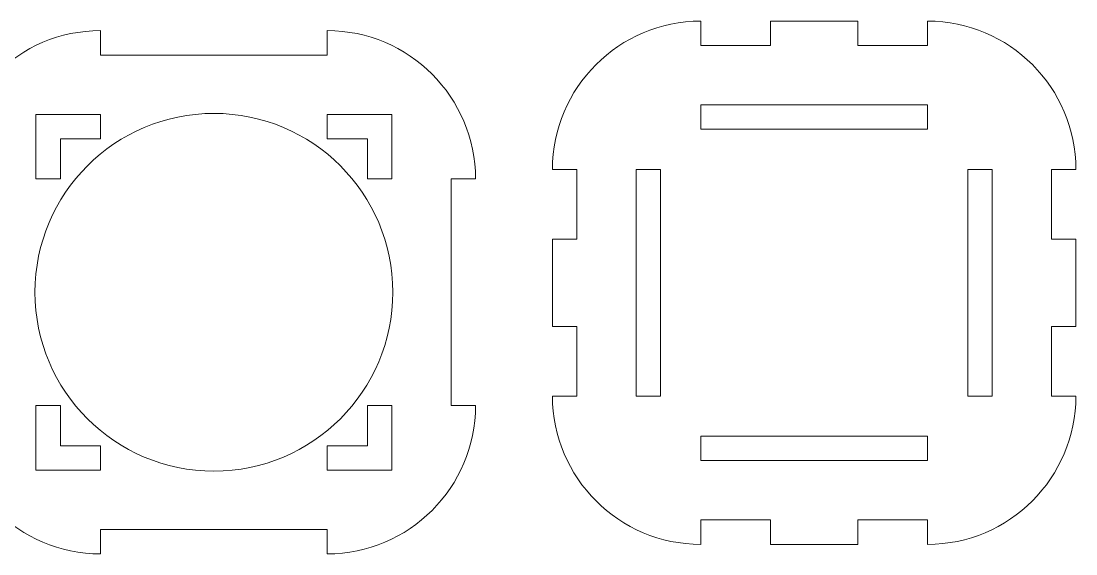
# Model space of a CAD drawing. Header units: centimetres. Extents: x -68 to 56, y -15 to 83.
# Drawn here: x 9.97 to 22.06, y -14.57 to -8.46 of the extents above; entities that cross this region are included whole.
import ezdxf

# ---------------------------------------------------------------- set-up
doc = ezdxf.new("R2010")
doc.units = ezdxf.units.CM
doc.header["$MEASUREMENT"] = 0
doc.layers.add('Layer 1', color=7, linetype='Continuous')

msp = doc.modelspace()

# ---------------------------------------------------------------- linework, layer by layer
at = {"layer": 'Layer 1', "color": 250, "lineweight": 20}
for points, knots in [([(22.06431, -10.95673), (22.06431, -10.95673), (21.78431, -10.95673), (21.78431, -10.95673), (21.78431, -10.95673), (21.78431, -10.95673), (21.78431, -10.15673), (21.78431, -10.15673), (21.78431, -10.15673), (21.78431, -10.15673), (22.06431, -10.15673), (22.06431, -10.15673), (22.06431, -10.15673), (22.06431, -9.22173), (21.29931, -8.45673), (20.36431, -8.45673), (20.36431, -8.45673), (20.36431, -8.45673), (20.36431, -8.73673), (20.36431, -8.73673), (20.36431, -8.73673), (20.36431, -8.73673), (19.56431, -8.73673), (19.56431, -8.73673), (19.56431, -8.73673), (19.56431, -8.73673), (19.56431, -8.45673), (19.56431, -8.45673), (19.56431, -8.45673), (19.56431, -8.45673), (18.56431, -8.45673), (18.56431, -8.45673), (18.56431, -8.45673), (18.56431, -8.45673), (18.56431, -8.73673), (18.56431, -8.73673), (18.56431, -8.73673), (18.56431, -8.73673), (17.76431, -8.73673), (17.76431, -8.73673), (17.76431, -8.73673), (17.76431, -8.73673), (17.76431, -8.45673), (17.76431, -8.45673), (17.76431, -8.45673), (16.82931, -8.45673), (16.06431, -9.22173), (16.06431, -10.15673), (16.06431, -10.15673), (16.06431, -10.15673), (16.34431, -10.15673), (16.34431, -10.15673), (16.34431, -10.15673), (16.34431, -10.15673), (16.34431, -10.95673), (16.34431, -10.95673), (16.34431, -10.95673), (16.34431, -10.95673), (16.06431, -10.95673), (16.06431, -10.95673), (16.06431, -10.95673), (16.06431, -10.95673), (16.06431, -11.95673), (16.06431, -11.95673), (16.06431, -11.95673), (16.06431, -11.95673), (16.34431, -11.95673), (16.34431, -11.95673), (16.34431, -11.95673), (16.34431, -11.95673), (16.34431, -12.75673), (16.34431, -12.75673), (16.34431, -12.75673), (16.34431, -12.75673), (16.06431, -12.75673), (16.06431, -12.75673), (16.06431, -12.75673), (16.06431, -13.69173), (16.82931, -14.45673), (17.76431, -14.45673), (17.76431, -14.45673), (17.76431, -14.45673), (17.76431, -14.17673), (17.76431, -14.17673), (17.76431, -14.17673), (17.76431, -14.17673), (18.56431, -14.17673), (18.56431, -14.17673), (18.56431, -14.17673), (18.56431, -14.17673), (18.56431, -14.45673), (18.56431, -14.45673), (18.56431, -14.45673), (18.56431, -14.45673), (19.56431, -14.45673), (19.56431, -14.45673), (19.56431, -14.45673), (19.56431, -14.45673), (19.56431, -14.17673), (19.56431, -14.17673), (19.56431, -14.17673), (19.56431, -14.17673), (20.36431, -14.17673), (20.36431, -14.17673), (20.36431, -14.17673), (20.36431, -14.17673), (20.36431, -14.45673), (20.36431, -14.45673), (20.36431, -14.45673), (21.29931, -14.45673), (22.06431, -13.69173), (22.06431, -12.75673), (22.06431, -12.75673), (22.06431, -12.75673), (21.78431, -12.75673), (21.78431, -12.75673), (21.78431, -12.75673), (21.78431, -12.75673), (21.78431, -11.95673), (21.78431, -11.95673), (21.78431, -11.95673), (21.78431, -11.95673), (22.06431, -11.95673), (22.06431, -11.95673), (22.06431, -11.95673), (22.06431, -11.95673), (22.06431, -10.95673), (22.06431, -10.95673)], [0, 0, 0, 0, 0.03030303, 0.03030303, 0.03030303, 0.03030303, 0.06060606, 0.06060606, 0.06060606, 0.06060606, 0.09090909, 0.09090909, 0.09090909, 0.09090909, 0.12121212, 0.12121212, 0.12121212, 0.12121212, 0.15151515, 0.15151515, 0.15151515, 0.15151515, 0.18181818, 0.18181818, 0.18181818, 0.18181818, 0.21212121, 0.21212121, 0.21212121, 0.21212121, 0.24242424, 0.24242424, 0.24242424, 0.24242424, 0.27272727, 0.27272727, 0.27272727, 0.27272727, 0.3030303, 0.3030303, 0.3030303, 0.3030303, 0.33333333, 0.33333333, 0.33333333, 0.33333333, 0.36363636, 0.36363636, 0.36363636, 0.36363636, 0.39393939, 0.39393939, 0.39393939, 0.39393939, 0.42424242, 0.42424242, 0.42424242, 0.42424242, 0.45454545, 0.45454545, 0.45454545, 0.45454545, 0.48484848, 0.48484848, 0.48484848, 0.48484848, 0.51515152, 0.51515152, 0.51515152, 0.51515152, 0.54545455, 0.54545455, 0.54545455, 0.54545455, 0.57575758, 0.57575758, 0.57575758, 0.57575758, 0.60606061, 0.60606061, 0.60606061, 0.60606061, 0.63636364, 0.63636364, 0.63636364, 0.63636364, 0.66666667, 0.66666667, 0.66666667, 0.66666667, 0.6969697, 0.6969697, 0.6969697, 0.6969697, 0.72727273, 0.72727273, 0.72727273, 0.72727273, 0.75757576, 0.75757576, 0.75757576, 0.75757576, 0.78787879, 0.78787879, 0.78787879, 0.78787879, 0.81818182, 0.81818182, 0.81818182, 0.81818182, 0.84848485, 0.84848485, 0.84848485, 0.84848485, 0.87878788, 0.87878788, 0.87878788, 0.87878788, 0.90909091, 0.90909091, 0.90909091, 0.90909091, 0.93939394, 0.93939394, 0.93939394, 0.93939394, 1, 1, 1, 1]), ([(10.88378, -14.28606), (10.88378, -14.28606), (13.48378, -14.28606), (13.48378, -14.28606), (13.48378, -14.28606), (13.48378, -14.28606), (13.48378, -14.56606), (13.48378, -14.56606), (13.48378, -14.56606), (14.41878, -14.56606), (15.18378, -13.80106), (15.18378, -12.86606), (15.18378, -12.86606), (15.18378, -12.86606), (14.90378, -12.86606), (14.90378, -12.86606), (14.90378, -12.86606), (14.90378, -12.86606), (14.90378, -10.26606), (14.90378, -10.26606), (14.90378, -10.26606), (14.90378, -10.26606), (15.18378, -10.26606), (15.18378, -10.26606), (15.18378, -10.26606), (15.18378, -9.33106), (14.41878, -8.56606), (13.48378, -8.56606), (13.48378, -8.56606), (13.48378, -8.56606), (13.48378, -8.84606), (13.48378, -8.84606), (13.48378, -8.84606), (13.48378, -8.84606), (10.88378, -8.84606), (10.88378, -8.84606), (10.88378, -8.84606), (10.88378, -8.84606), (10.88378, -8.56606), (10.88378, -8.56606), (10.88378, -8.56606), (9.94878, -8.56606), (9.18378, -9.33106), (9.18378, -10.26606), (9.18378, -10.26606), (9.18378, -10.26606), (9.46378, -10.26606), (9.46378, -10.26606), (9.46378, -10.26606), (9.46378, -10.26606), (9.46378, -12.86606), (9.46378, -12.86606), (9.46378, -12.86606), (9.46378, -12.86606), (9.18378, -12.86606), (9.18378, -12.86606), (9.18378, -12.86606), (9.18378, -13.80106), (9.94878, -14.56606), (10.88378, -14.56606), (10.88378, -14.56606), (10.88378, -14.56606), (10.88378, -14.28606), (10.88378, -14.28606)], [0, 0, 0, 0, 0.05882353, 0.05882353, 0.05882353, 0.05882353, 0.11764706, 0.11764706, 0.11764706, 0.11764706, 0.17647059, 0.17647059, 0.17647059, 0.17647059, 0.23529412, 0.23529412, 0.23529412, 0.23529412, 0.29411765, 0.29411765, 0.29411765, 0.29411765, 0.35294118, 0.35294118, 0.35294118, 0.35294118, 0.41176471, 0.41176471, 0.41176471, 0.41176471, 0.47058824, 0.47058824, 0.47058824, 0.47058824, 0.52941176, 0.52941176, 0.52941176, 0.52941176, 0.58823529, 0.58823529, 0.58823529, 0.58823529, 0.64705882, 0.64705882, 0.64705882, 0.64705882, 0.70588235, 0.70588235, 0.70588235, 0.70588235, 0.76470588, 0.76470588, 0.76470588, 0.76470588, 0.82352941, 0.82352941, 0.82352941, 0.82352941, 0.88235294, 0.88235294, 0.88235294, 0.88235294, 1, 1, 1, 1])]:
    msp.add_open_spline(points, degree=3, knots=knots, dxfattribs=at)
at = {"layer": 'Layer 1', "color": 20, "lineweight": 20}
for points, knots in [([(20.36431, -9.69697), (20.36431, -9.69697), (17.76431, -9.69697), (17.76431, -9.69697), (17.76431, -9.69697), (17.76431, -9.69697), (17.76431, -9.41697), (17.76431, -9.41697), (17.76431, -9.41697), (17.76431, -9.41697), (20.36431, -9.41697), (20.36431, -9.41697), (20.36431, -9.41697), (20.36431, -9.41697), (20.36431, -9.69697), (20.36431, -9.69697)], [0, 0, 0, 0, 0.2, 0.2, 0.2, 0.2, 0.4, 0.4, 0.4, 0.4, 0.6, 0.6, 0.6, 0.6, 1, 1, 1, 1]), ([(12.18378, -9.51553), (13.31626, -9.51553), (14.23431, -10.43358), (14.23431, -11.56606), (14.23431, -11.56606), (14.23431, -12.69854), (13.31626, -13.61659), (12.18378, -13.61659), (12.18378, -13.61659), (11.0513, -13.61659), (10.13325, -12.69854), (10.13325, -11.56606), (10.13325, -11.56606), (10.13325, -10.43358), (11.0513, -9.51553), (12.18378, -9.51553)], [0, 0, 0, 0, 0.2, 0.2, 0.2, 0.2, 0.4, 0.4, 0.4, 0.4, 0.6, 0.6, 0.6, 0.6, 1, 1, 1, 1]), ([(10.42402, -9.8063), (10.42402, -9.8063), (10.42402, -10.26606), (10.42402, -10.26606), (10.42402, -10.26606), (10.42402, -10.26606), (10.14402, -10.26606), (10.14402, -10.26606), (10.14402, -10.26606), (10.14402, -10.26606), (10.14402, -9.5263), (10.14402, -9.5263), (10.14402, -9.5263), (10.14402, -9.5263), (10.88378, -9.5263), (10.88378, -9.5263), (10.88378, -9.5263), (10.88378, -9.5263), (10.88378, -9.8063), (10.88378, -9.8063), (10.88378, -9.8063), (10.88378, -9.8063), (10.42402, -9.8063), (10.42402, -9.8063)], [0, 0, 0, 0, 0.14285714, 0.14285714, 0.14285714, 0.14285714, 0.28571429, 0.28571429, 0.28571429, 0.28571429, 0.42857143, 0.42857143, 0.42857143, 0.42857143, 0.57142857, 0.57142857, 0.57142857, 0.57142857, 0.71428571, 0.71428571, 0.71428571, 0.71428571, 1, 1, 1, 1]), ([(13.48378, -9.8063), (13.48378, -9.8063), (13.48378, -9.5263), (13.48378, -9.5263), (13.48378, -9.5263), (13.48378, -9.5263), (14.22354, -9.5263), (14.22354, -9.5263), (14.22354, -9.5263), (14.22354, -9.5263), (14.22354, -10.26606), (14.22354, -10.26606), (14.22354, -10.26606), (14.22354, -10.26606), (13.94354, -10.26606), (13.94354, -10.26606), (13.94354, -10.26606), (13.94354, -10.26606), (13.94354, -9.8063), (13.94354, -9.8063), (13.94354, -9.8063), (13.94354, -9.8063), (13.48378, -9.8063), (13.48378, -9.8063)], [0, 0, 0, 0, 0.14285714, 0.14285714, 0.14285714, 0.14285714, 0.28571429, 0.28571429, 0.28571429, 0.28571429, 0.42857143, 0.42857143, 0.42857143, 0.42857143, 0.57142857, 0.57142857, 0.57142857, 0.57142857, 0.71428571, 0.71428571, 0.71428571, 0.71428571, 1, 1, 1, 1]), ([(17.30455, -10.15673), (17.30455, -10.15673), (17.30455, -12.75673), (17.30455, -12.75673), (17.30455, -12.75673), (17.30455, -12.75673), (17.02455, -12.75673), (17.02455, -12.75673), (17.02455, -12.75673), (17.02455, -12.75673), (17.02455, -10.15673), (17.02455, -10.15673), (17.02455, -10.15673), (17.02455, -10.15673), (17.30455, -10.15673), (17.30455, -10.15673)], [0, 0, 0, 0, 0.2, 0.2, 0.2, 0.2, 0.4, 0.4, 0.4, 0.4, 0.6, 0.6, 0.6, 0.6, 1, 1, 1, 1]), ([(20.82407, -12.75673), (20.82407, -12.75673), (20.82407, -10.15673), (20.82407, -10.15673), (20.82407, -10.15673), (20.82407, -10.15673), (21.10407, -10.15673), (21.10407, -10.15673), (21.10407, -10.15673), (21.10407, -10.15673), (21.10407, -12.75673), (21.10407, -12.75673), (21.10407, -12.75673), (21.10407, -12.75673), (20.82407, -12.75673), (20.82407, -12.75673)], [0, 0, 0, 0, 0.2, 0.2, 0.2, 0.2, 0.4, 0.4, 0.4, 0.4, 0.6, 0.6, 0.6, 0.6, 1, 1, 1, 1]), ([(10.42402, -12.86606), (10.42402, -12.86606), (10.42402, -13.32582), (10.42402, -13.32582), (10.42402, -13.32582), (10.42402, -13.32582), (10.88378, -13.32582), (10.88378, -13.32582), (10.88378, -13.32582), (10.88378, -13.32582), (10.88378, -13.60582), (10.88378, -13.60582), (10.88378, -13.60582), (10.88378, -13.60582), (10.14402, -13.60582), (10.14402, -13.60582), (10.14402, -13.60582), (10.14402, -13.60582), (10.14402, -12.86606), (10.14402, -12.86606), (10.14402, -12.86606), (10.14402, -12.86606), (10.42402, -12.86606), (10.42402, -12.86606)], [0, 0, 0, 0, 0.14285714, 0.14285714, 0.14285714, 0.14285714, 0.28571429, 0.28571429, 0.28571429, 0.28571429, 0.42857143, 0.42857143, 0.42857143, 0.42857143, 0.57142857, 0.57142857, 0.57142857, 0.57142857, 0.71428571, 0.71428571, 0.71428571, 0.71428571, 1, 1, 1, 1]), ([(13.94354, -12.86606), (13.94354, -12.86606), (14.22354, -12.86606), (14.22354, -12.86606), (14.22354, -12.86606), (14.22354, -12.86606), (14.22354, -13.60582), (14.22354, -13.60582), (14.22354, -13.60582), (14.22354, -13.60582), (13.48378, -13.60582), (13.48378, -13.60582), (13.48378, -13.60582), (13.48378, -13.60582), (13.48378, -13.32582), (13.48378, -13.32582), (13.48378, -13.32582), (13.48378, -13.32582), (13.94354, -13.32582), (13.94354, -13.32582), (13.94354, -13.32582), (13.94354, -13.32582), (13.94354, -12.86606), (13.94354, -12.86606)], [0, 0, 0, 0, 0.14285714, 0.14285714, 0.14285714, 0.14285714, 0.28571429, 0.28571429, 0.28571429, 0.28571429, 0.42857143, 0.42857143, 0.42857143, 0.42857143, 0.57142857, 0.57142857, 0.57142857, 0.57142857, 0.71428571, 0.71428571, 0.71428571, 0.71428571, 1, 1, 1, 1]), ([(17.76431, -13.21649), (17.76431, -13.21649), (20.36431, -13.21649), (20.36431, -13.21649), (20.36431, -13.21649), (20.36431, -13.21649), (20.36431, -13.49649), (20.36431, -13.49649), (20.36431, -13.49649), (20.36431, -13.49649), (17.76431, -13.49649), (17.76431, -13.49649), (17.76431, -13.49649), (17.76431, -13.49649), (17.76431, -13.21649), (17.76431, -13.21649)], [0, 0, 0, 0, 0.2, 0.2, 0.2, 0.2, 0.4, 0.4, 0.4, 0.4, 0.6, 0.6, 0.6, 0.6, 1, 1, 1, 1])]:
    msp.add_open_spline(points, degree=3, knots=knots, dxfattribs=at)

doc.saveas('drawing.dxf')
